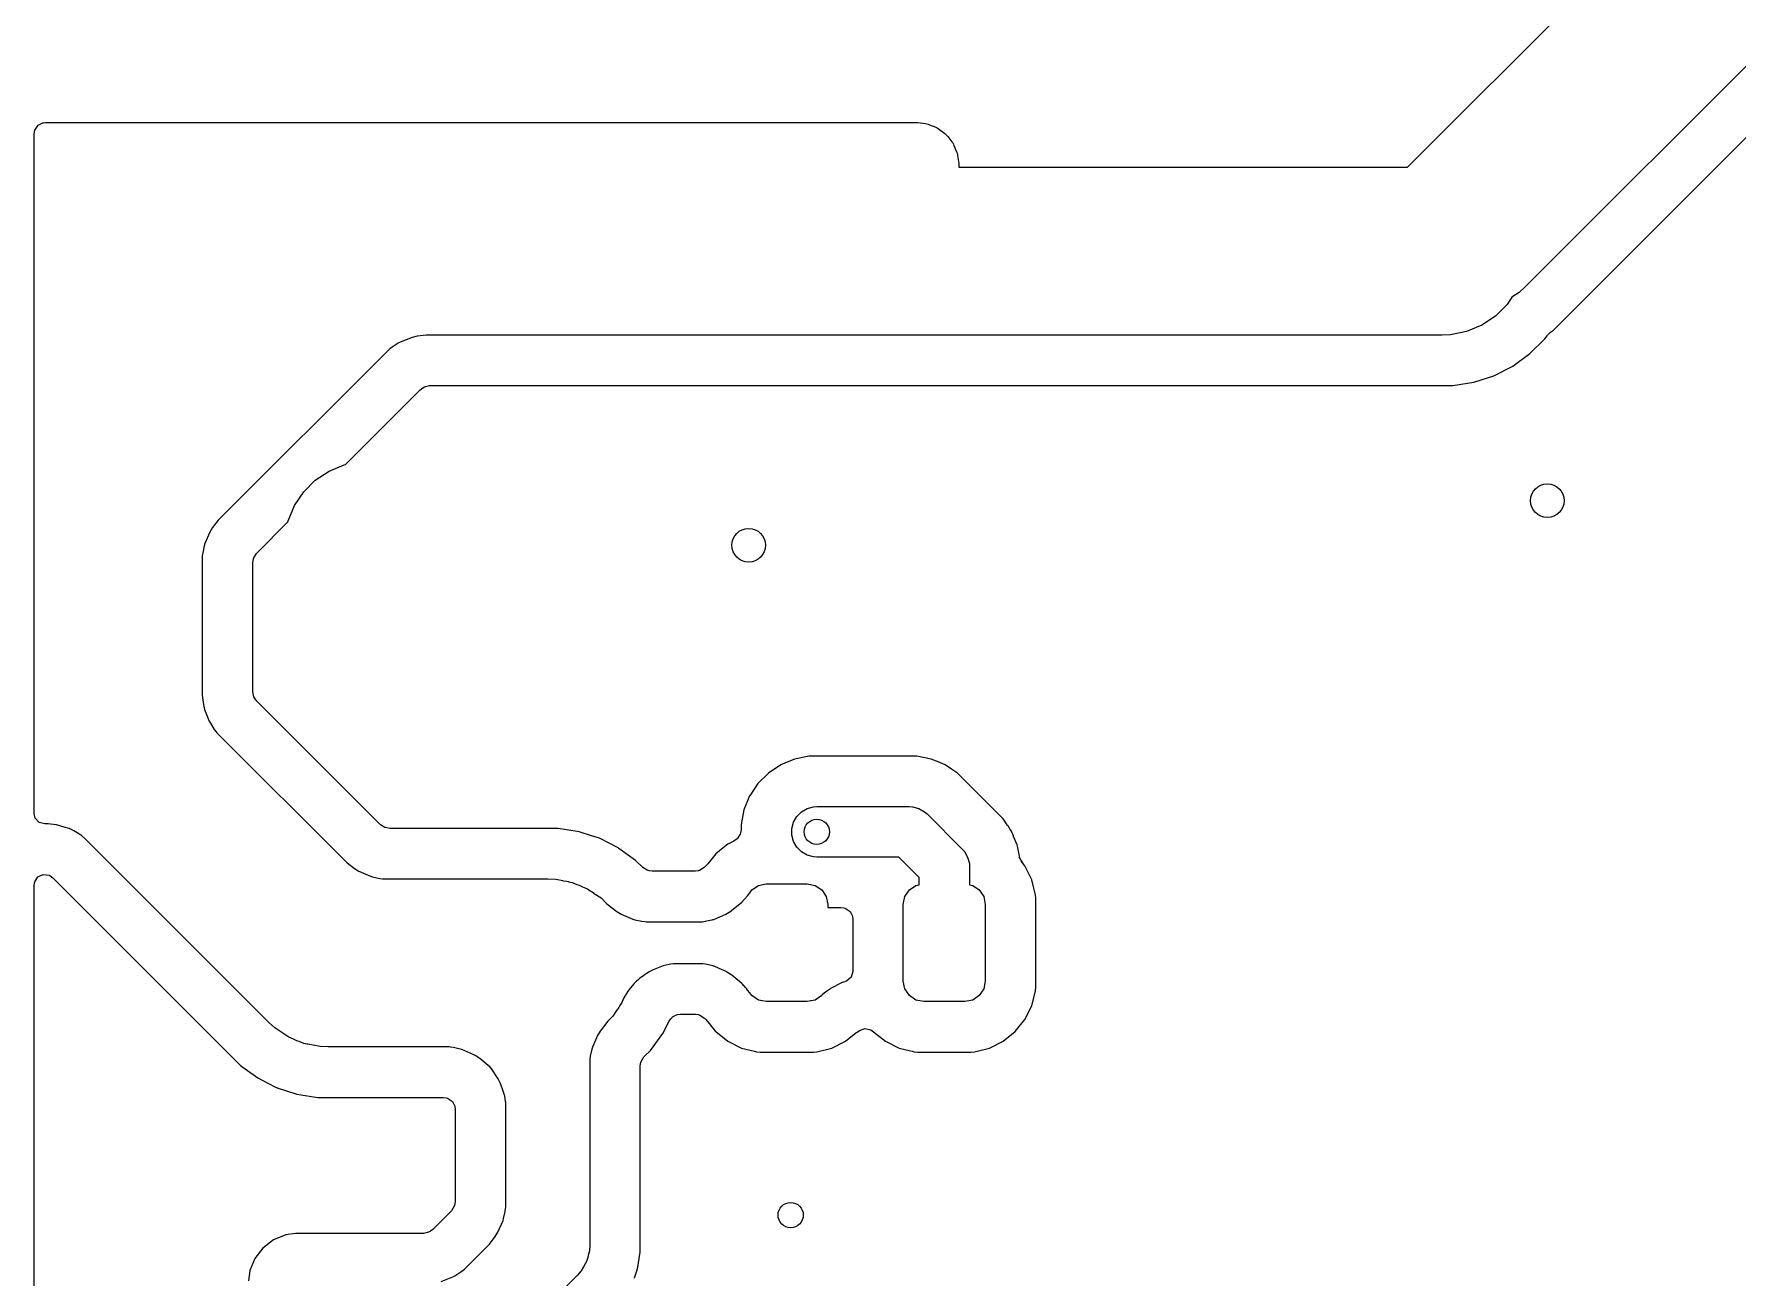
# Model space of a CAD drawing. Header units: inches. Extents: x 1.32 to 5.22, y -7.01 to -1.14.
# Drawn here: x 1.319 to 2.117, y -3.199 to -2.616 of the extents above; entities that cross this region are included whole.
import ezdxf

# ---------------------------------------------------------------- set-up
doc = ezdxf.new("R2010")
doc.units = ezdxf.units.IN
doc.header["$MEASUREMENT"] = 0
doc.layers.add('F.Cu', color=13, linetype='CONTINUOUS', true_color=0xc83434)

msp = doc.modelspace()

# ---------------------------------------------------------------- linework, layer by layer
at = {"layer": 'F.Cu', "linetype": 'CONTINUOUS'}
for p, q in [((1.96204, -2.67835), (2.16535, -2.47503)), ((2.23256, -2.51918), (2.01721, -2.73453)), ((2.03042, -2.75476), (2.16514, -2.62004)), ((1.31892, -2.66306), (1.31912, -2.66169)), ((1.31892, -2.83424), (1.31892, -2.66306)), ((1.31912, -2.66169), (1.31929, -2.6611)), ((1.31929, -2.6611), (1.32077, -2.65879)), ((1.32077, -2.65879), (1.32083, -2.65874)), ((1.32083, -2.65874), (1.32299, -2.65766)), ((1.32299, -2.65766), (1.32329, -2.65759)), ((1.32329, -2.65759), (1.32432, -2.65748)), ((1.32432, -2.65748), (1.7318, -2.65748)), ((1.7318, -2.65748), (1.73212, -2.65749)), ((1.73212, -2.65749), (1.73244, -2.65751)), ((1.73244, -2.65751), (1.73276, -2.65754)), ((1.73276, -2.65754), (1.73642, -2.65803)), ((1.73642, -2.65803), (1.73705, -2.65815)), ((1.73705, -2.65815), (1.73766, -2.65831)), ((1.73766, -2.65831), (1.73827, -2.65852)), ((1.73827, -2.65852), (1.74124, -2.65975)), ((1.74124, -2.65975), (1.74181, -2.66003)), ((1.74181, -2.66003), (1.74236, -2.66035)), ((1.74236, -2.66035), (1.74289, -2.6607)), ((1.74289, -2.6607), (1.74417, -2.66169)), ((1.74417, -2.66169), (1.74544, -2.66266)), ((1.74544, -2.66266), (1.74592, -2.66308)), ((1.74592, -2.66308), (1.74637, -2.66353)), ((1.74637, -2.66353), (1.74679, -2.66401)), ((1.74679, -2.66401), (1.74875, -2.66656)), ((1.74875, -2.66656), (1.7491, -2.66709)), ((1.7491, -2.66709), (1.74942, -2.66764)), ((1.74942, -2.66764), (1.7497, -2.66821)), ((1.7497, -2.66821), (1.75093, -2.67118)), ((1.75093, -2.67118), (1.75113, -2.67179)), ((1.75113, -2.67179), (1.7513, -2.6724)), ((1.7513, -2.6724), (1.75142, -2.67303)), ((1.75142, -2.67303), (1.75191, -2.67669)), ((1.75191, -2.67669), (1.75194, -2.67701)), ((1.75194, -2.67701), (1.75196, -2.67733)), ((1.75196, -2.67733), (1.75197, -2.67764)), ((1.75197, -2.67764), (1.75197, -2.67835)), ((1.75197, -2.67835), (1.83228, -2.67835)), ((1.83228, -2.67835), (1.96204, -2.67835)), ((2.01721, -2.73453), (2.01435, -2.73713)), ((2.00878, -2.74269), (2.00332, -2.74815)), ((2.01101, -2.73936), (2.00878, -2.74269)), ((2.01435, -2.73713), (2.01101, -2.73936)), ((1.99691, -2.75244), (1.98977, -2.75539)), ((2.00332, -2.74815), (1.99691, -2.75244)), ((1.49036, -2.7604), (1.48945, -2.7609)), ((1.49589, -2.75823), (1.49036, -2.7604)), ((1.49823, -2.75763), (1.49589, -2.75823)), ((1.50256, -2.75709), (1.49823, -2.75763)), ((1.49823, -2.75763), (1.49823, -2.75763)), ((1.73228, -2.75709), (1.50256, -2.75709)), ((1.83228, -2.75709), (1.73228, -2.75709)), ((1.97835, -2.75709), (1.83228, -2.75709)), ((1.98221, -2.7569), (1.97835, -2.75709)), ((1.98977, -2.75539), (1.98221, -2.7569)), ((2.0194, -2.76578), (2.02641, -2.75877)), ((2.02641, -2.75877), (2.02742, -2.75738)), ((2.02742, -2.75738), (2.02764, -2.75707)), ((2.02742, -2.75738), (2.02742, -2.75738)), ((2.02764, -2.75707), (2.02791, -2.7568)), ((2.02791, -2.7568), (2.02845, -2.75626)), ((2.02845, -2.75626), (2.02903, -2.75576)), ((2.02903, -2.75576), (2.02845, -2.75626)), ((2.02845, -2.75626), (2.02872, -2.75599)), ((2.02872, -2.75599), (2.02903, -2.75576)), ((2.02903, -2.75576), (2.03042, -2.75476)), ((1.48499, -2.76399), (1.40518, -2.84381)), ((1.48548, -2.76357), (1.48499, -2.76399)), ((1.48659, -2.76274), (1.48548, -2.76357)), ((1.48945, -2.7609), (1.48659, -2.76274)), ((1.48659, -2.76274), (1.48659, -2.76274)), ((1.48945, -2.7609), (1.48945, -2.7609)), ((2.01137, -2.77161), (2.0194, -2.76578)), ((1.9931, -2.77918), (2.00253, -2.77611)), ((2.00253, -2.77611), (2.01137, -2.77161)), ((1.46469, -2.81773), (1.49976, -2.78265)), ((1.49976, -2.78265), (1.50088, -2.78182)), ((1.50088, -2.78182), (1.50179, -2.78133)), ((1.50179, -2.78133), (1.50413, -2.78073)), ((1.50413, -2.78073), (1.98331, -2.78073)), ((1.98331, -2.78073), (1.9931, -2.77918)), ((1.98331, -2.78073), (1.98331, -2.78073)), ((1.45061, -2.82508), (1.45703, -2.82079)), ((1.45703, -2.82079), (1.46416, -2.81784)), ((1.46416, -2.81784), (1.46469, -2.81773)), ((1.44087, -2.83695), (1.44516, -2.83054)), ((1.44516, -2.83054), (1.45061, -2.82508)), ((1.3189, -2.83465), (1.31892, -2.83424)), ((1.3189, -2.95276), (1.3189, -2.83465)), ((1.43792, -2.84408), (1.44087, -2.83695)), ((1.4025, -2.84725), (1.40127, -2.84933)), ((1.40518, -2.84381), (1.4025, -2.84725)), ((1.423, -2.85942), (1.43781, -2.84461)), ((1.43781, -2.84461), (1.43792, -2.84408)), ((1.3986, -2.85577), (1.39788, -2.8591)), ((1.3989, -2.85478), (1.3986, -2.85577)), ((1.3986, -2.85577), (1.3986, -2.85577)), ((1.40127, -2.84933), (1.3989, -2.85478)), ((1.3989, -2.85478), (1.3989, -2.85478)), ((1.40127, -2.84933), (1.40127, -2.84933)), ((1.39768, -2.86047), (1.39764, -2.86111)), ((1.39764, -2.86111), (1.39764, -2.92579)), ((1.39788, -2.8591), (1.39768, -2.86047)), ((1.39768, -2.86047), (1.39768, -2.86047)), ((1.42128, -2.86386), (1.42148, -2.86249)), ((1.42128, -2.92422), (1.42128, -2.86386)), ((1.42148, -2.86249), (1.42177, -2.86149)), ((1.42177, -2.86149), (1.423, -2.85942)), ((1.39764, -2.92579), (1.39818, -2.93012)), ((1.42188, -2.92656), (1.42128, -2.92422)), ((1.42237, -2.92747), (1.42188, -2.92656)), ((1.42321, -2.92858), (1.42237, -2.92747)), ((1.39818, -2.93012), (1.39818, -2.93012)), ((1.39818, -2.93012), (1.39878, -2.93246)), ((1.39878, -2.93246), (1.39878, -2.93246)), ((1.39878, -2.93246), (1.40095, -2.93798)), ((1.48107, -2.98645), (1.42321, -2.92858)), ((1.40095, -2.93798), (1.40095, -2.93798)), ((1.40095, -2.93798), (1.40095, -2.93798)), ((1.40095, -2.93798), (1.40145, -2.93889)), ((1.40145, -2.93889), (1.40145, -2.93889)), ((1.40145, -2.93889), (1.40329, -2.94176)), ((1.40329, -2.94176), (1.40329, -2.94176)), ((1.40329, -2.94176), (1.40412, -2.94287)), ((1.40412, -2.94287), (1.40454, -2.94335)), ((1.40454, -2.94335), (1.46546, -3.00427)), ((1.31892, -2.95316), (1.3189, -2.95276)), ((1.31892, -2.98119), (1.31892, -2.95316)), ((1.66864, -2.95835), (1.66283, -2.96223)), ((1.67509, -2.95567), (1.66864, -2.95835)), ((1.66864, -2.95835), (1.66864, -2.95835)), ((1.66864, -2.95835), (1.66864, -2.95835)), ((1.68194, -2.95431), (1.67509, -2.95567)), ((1.67509, -2.95567), (1.67509, -2.95567)), ((1.67509, -2.95567), (1.67509, -2.95567)), ((1.68892, -2.95431), (1.68194, -2.95431)), ((1.68194, -2.95431), (1.68194, -2.95431)), ((1.68194, -2.95431), (1.68194, -2.95431)), ((1.73223, -2.95431), (1.68892, -2.95431)), ((1.73908, -2.95567), (1.73223, -2.95431)), ((1.73223, -2.95431), (1.73223, -2.95431)), ((1.73223, -2.95431), (1.73223, -2.95431)), ((1.73223, -2.95431), (1.73223, -2.95431)), ((1.74223, -2.95698), (1.73908, -2.95567)), ((1.73908, -2.95567), (1.73908, -2.95567)), ((1.73908, -2.95567), (1.73908, -2.95567)), ((1.73908, -2.95567), (1.73908, -2.95567)), ((1.73908, -2.95567), (1.73908, -2.95567)), ((1.73908, -2.95567), (1.73908, -2.95567)), ((1.74553, -2.95835), (1.74223, -2.95698)), ((1.74223, -2.95698), (1.74223, -2.95698)), ((1.74857, -2.96038), (1.74553, -2.95835)), ((1.74553, -2.95835), (1.74553, -2.95835)), ((1.6579, -2.96716), (1.65402, -2.97297)), ((1.66283, -2.96223), (1.6579, -2.96716)), ((1.6579, -2.96716), (1.6579, -2.96716)), ((1.6579, -2.96716), (1.6579, -2.96716)), ((1.66283, -2.96223), (1.66283, -2.96223)), ((1.66283, -2.96223), (1.66283, -2.96223)), ((1.75134, -2.96223), (1.74857, -2.96038)), ((1.74857, -2.96038), (1.74857, -2.96038)), ((1.77272, -2.9836), (1.75134, -2.96223)), ((1.75134, -2.96223), (1.75134, -2.96223)), ((1.65401, -2.97297), (1.65134, -2.97942)), ((1.65402, -2.97297), (1.65401, -2.97297)), ((1.65402, -2.97297), (1.65402, -2.97297)), ((1.31943, -2.98338), (1.31892, -2.98119)), ((1.32131, -2.98539), (1.31943, -2.98338)), ((1.65134, -2.97942), (1.64998, -2.98627)), ((1.65134, -2.97942), (1.65134, -2.97942)), ((1.65134, -2.97942), (1.65134, -2.97942)), ((1.67452, -2.98524), (1.67606, -2.98257)), ((1.67606, -2.98257), (1.67824, -2.98039)), ((1.67824, -2.98039), (1.68091, -2.97885)), ((1.68091, -2.97885), (1.68389, -2.97805)), ((1.68389, -2.97805), (1.68543, -2.97795)), ((1.68543, -2.97795), (1.72874, -2.97795)), ((1.72874, -2.97795), (1.73028, -2.97805)), ((1.73028, -2.97805), (1.73326, -2.97885)), ((1.73326, -2.97885), (1.73593, -2.98039)), ((1.73593, -2.98039), (1.73709, -2.98141)), ((1.73709, -2.98141), (1.75353, -2.99785)), ((1.77354, -2.98484), (1.77272, -2.9836)), ((1.77272, -2.9836), (1.77272, -2.9836)), ((1.32397, -2.98607), (1.32131, -2.98539)), ((1.32549, -2.98602), (1.32397, -2.98607)), ((1.32662, -2.98615), (1.32549, -2.98602)), ((1.32549, -2.98602), (1.32549, -2.98602)), ((1.32934, -2.98654), (1.32662, -2.98615)), ((1.333, -2.98757), (1.32934, -2.98654)), ((1.33533, -2.98822), (1.333, -2.98757)), ((1.33585, -2.98845), (1.33533, -2.98822)), ((1.33602, -2.98853), (1.33585, -2.98845)), ((1.33613, -2.98858), (1.33602, -2.98853)), ((1.33753, -2.98937), (1.33613, -2.98858)), ((1.33982, -2.99068), (1.33753, -2.98937)), ((1.34125, -2.99167), (1.33982, -2.99068)), ((1.34281, -2.99298), (1.34125, -2.99167)), ((1.34125, -2.99167), (1.34125, -2.99167)), ((1.48315, -2.98768), (1.48107, -2.98645)), ((1.48414, -2.98797), (1.48315, -2.98768)), ((1.48552, -2.98817), (1.48414, -2.98797)), ((1.56441, -2.98817), (1.48552, -2.98817)), ((1.57031, -2.9891), (1.56441, -2.98817)), ((1.56441, -2.98817), (1.56441, -2.98817)), ((1.57223, -2.98941), (1.57031, -2.9891)), ((1.5742, -2.98972), (1.57223, -2.98941)), ((1.57997, -2.9916), (1.5742, -2.98972)), ((1.58364, -2.99279), (1.57997, -2.9916)), ((1.6496, -2.99079), (1.64817, -2.99305)), ((1.64978, -2.99016), (1.6496, -2.99079)), ((1.64998, -2.98878), (1.64978, -2.99016)), ((1.64998, -2.98627), (1.64998, -2.98878)), ((1.67372, -2.98822), (1.67452, -2.98524)), ((1.67372, -2.99131), (1.67372, -2.98822)), ((1.67452, -2.99428), (1.67372, -2.99131)), ((1.77481, -2.98674), (1.77354, -2.98484)), ((1.77354, -2.98484), (1.77354, -2.98484)), ((1.775, -2.98702), (1.77481, -2.98674)), ((1.77608, -2.98863), (1.775, -2.98702)), ((1.775, -2.98702), (1.775, -2.98702)), ((1.77659, -2.98941), (1.77608, -2.98863)), ((1.77659, -2.98941), (1.77659, -2.98941)), ((1.77691, -2.99016), (1.77659, -2.98941)), ((1.77659, -2.98941), (1.77659, -2.98941)), ((1.77709, -2.9906), (1.77691, -2.99016)), ((1.7775, -2.9916), (1.77709, -2.9906)), ((1.77765, -2.99196), (1.7775, -2.9916)), ((1.77927, -2.99586), (1.77765, -2.99196)), ((1.42885, -3.07902), (1.34281, -2.99298)), ((1.58852, -2.99527), (1.58364, -2.99279)), ((1.59246, -2.99728), (1.58852, -2.99527)), ((1.59247, -2.99729), (1.59246, -2.99728)), ((1.59277, -2.9975), (1.59247, -2.99729)), ((1.59279, -2.99751), (1.59277, -2.9975)), ((1.6005, -3.00312), (1.59279, -2.99751)), ((1.63812, -3.00013), (1.63435, -3.00482)), ((1.64165, -2.99729), (1.63812, -3.00013)), ((1.63812, -3.00013), (1.63812, -3.00013)), ((1.64376, -2.9956), (1.64165, -2.99729)), ((1.64667, -2.99415), (1.64376, -2.9956)), ((1.64376, -2.9956), (1.64376, -2.9956)), ((1.64776, -2.99342), (1.64667, -2.99415)), ((1.64817, -2.99305), (1.64776, -2.99342)), ((1.67606, -2.99695), (1.67452, -2.99428)), ((1.67824, -2.99913), (1.67606, -2.99695)), ((1.68091, -3.00068), (1.67824, -2.99913)), ((1.75353, -2.99785), (1.75455, -2.99901)), ((1.75455, -2.99901), (1.75609, -3.00168)), ((1.77938, -2.99643), (1.77927, -2.99586)), ((1.78033, -3.00119), (1.77938, -2.99643)), ((1.46546, -3.00427), (1.46891, -3.00695)), ((1.46891, -3.00695), (1.46891, -3.00695)), ((1.46891, -3.00695), (1.47098, -3.00818)), ((1.47098, -3.00818), (1.47098, -3.00818)), ((1.47098, -3.00818), (1.47643, -3.01055)), ((1.60391, -3.00653), (1.6005, -3.00312)), ((1.6005, -3.00312), (1.6005, -3.00312)), ((1.60598, -3.00776), (1.60391, -3.00653)), ((1.60698, -3.00805), (1.60598, -3.00776)), ((1.60835, -3.00825), (1.60698, -3.00805)), ((1.62997, -3.00807), (1.62867, -3.00825)), ((1.63005, -3.00805), (1.62997, -3.00807)), ((1.6305, -3.00793), (1.63005, -3.00805)), ((1.63278, -3.00653), (1.6305, -3.00793)), ((1.63413, -3.00507), (1.63278, -3.00653)), ((1.63435, -3.00482), (1.63413, -3.00507)), ((1.68389, -3.00147), (1.68091, -3.00068)), ((1.68543, -3.00157), (1.68389, -3.00147)), ((1.72385, -3.00157), (1.68543, -3.00157)), ((1.73337, -3.01109), (1.72385, -3.00157)), ((1.75609, -3.00168), (1.75689, -3.00466)), ((1.75689, -3.00466), (1.75699, -3.0062)), ((1.75699, -3.0062), (1.75699, -3.01461)), ((1.78044, -3.00177), (1.78033, -3.00119)), ((1.78069, -3.0023), (1.78044, -3.00177)), ((1.78118, -3.00334), (1.78069, -3.0023)), ((1.78179, -3.00433), (1.78118, -3.00334)), ((1.78143, -3.00387), (1.78118, -3.00334)), ((1.78118, -3.00334), (1.78179, -3.00433)), ((1.78179, -3.00433), (1.78143, -3.00387)), ((1.78293, -3.00575), (1.78179, -3.00433)), ((1.78294, -3.00576), (1.78293, -3.00575)), ((1.78587, -3.01166), (1.78294, -3.00576)), ((1.31892, -3.01501), (1.31912, -3.01363)), ((1.31892, -3.8033), (1.31892, -3.01501)), ((1.31912, -3.01363), (1.31924, -3.0132)), ((1.31924, -3.0132), (1.32073, -3.01089)), ((1.32073, -3.01089), (1.32323, -3.00975)), ((1.32323, -3.00975), (1.32595, -3.01014)), ((1.32595, -3.01014), (1.32623, -3.01026)), ((1.32623, -3.01026), (1.32765, -3.01125)), ((1.32765, -3.01125), (1.41564, -3.09924)), ((1.47643, -3.01055), (1.47643, -3.01055)), ((1.47643, -3.01055), (1.47643, -3.01055)), ((1.47643, -3.01055), (1.47743, -3.01084)), ((1.47743, -3.01084), (1.48075, -3.01157)), ((1.48075, -3.01157), (1.48212, -3.01177)), ((1.48212, -3.01177), (1.48276, -3.01181)), ((1.48276, -3.01181), (1.55945, -3.01181)), ((1.55945, -3.01181), (1.56331, -3.012)), ((1.56331, -3.012), (1.56652, -3.01264)), ((1.56652, -3.01264), (1.56658, -3.01265)), ((1.56658, -3.01265), (1.56824, -3.01291)), ((1.56824, -3.01291), (1.56899, -3.01309)), ((1.56899, -3.01309), (1.5693, -3.01319)), ((1.5693, -3.01319), (1.57088, -3.01351)), ((1.57088, -3.01351), (1.57311, -3.01443)), ((1.57311, -3.01443), (1.57412, -3.01476)), ((1.57412, -3.01476), (1.57483, -3.01505)), ((1.57483, -3.01505), (1.57578, -3.01554)), ((1.57578, -3.01554), (1.57801, -3.01646)), ((1.62867, -3.00825), (1.60835, -3.00825)), ((1.65498, -3.01698), (1.65809, -3.0149)), ((1.65809, -3.0149), (1.66176, -3.01417)), ((1.66176, -3.01417), (1.68095, -3.01417)), ((1.68095, -3.01417), (1.68463, -3.0149)), ((1.68463, -3.0149), (1.68774, -3.01698)), ((1.72879, -3.01698), (1.73191, -3.0149)), ((1.73191, -3.0149), (1.73337, -3.01461)), ((1.73337, -3.01461), (1.73337, -3.01109)), ((1.75699, -3.01461), (1.75845, -3.0149)), ((1.75845, -3.0149), (1.76156, -3.01698)), ((1.78616, -3.01224), (1.78587, -3.01166)), ((1.78698, -3.01554), (1.78616, -3.01224)), ((1.7879, -3.01926), (1.78698, -3.01554)), ((1.57801, -3.01646), (1.57935, -3.01735)), ((1.57935, -3.01735), (1.57964, -3.0175)), ((1.57964, -3.0175), (1.58029, -3.0179)), ((1.58029, -3.0179), (1.5817, -3.01893)), ((1.5817, -3.01893), (1.58442, -3.02075)), ((1.58442, -3.02075), (1.5871, -3.02342)), ((1.5871, -3.02342), (1.59174, -3.02703)), ((1.64551, -3.02669), (1.65029, -3.02271)), ((1.65029, -3.02271), (1.65164, -3.02125)), ((1.65164, -3.02125), (1.65219, -3.02064)), ((1.65219, -3.02064), (1.65241, -3.02038)), ((1.65241, -3.02038), (1.65293, -3.01975)), ((1.65293, -3.01975), (1.65409, -3.01831)), ((1.65409, -3.01831), (1.65498, -3.01698)), ((1.68774, -3.01698), (1.68982, -3.0201)), ((1.68982, -3.0201), (1.69055, -3.02377)), ((1.69055, -3.02377), (1.69055, -3.02522)), ((1.72598, -3.02377), (1.72671, -3.0201)), ((1.72598, -3.05969), (1.72598, -3.02377)), ((1.72671, -3.0201), (1.72879, -3.01698)), ((1.76156, -3.01698), (1.76364, -3.0201)), ((1.76364, -3.0201), (1.76437, -3.02377)), ((1.76437, -3.02377), (1.76437, -3.05969)), ((1.78801, -3.02088), (1.7879, -3.01926)), ((1.7879, -3.01926), (1.7879, -3.01926)), ((1.78801, -3.06259), (1.78801, -3.02088)), ((1.59174, -3.02703), (1.5933, -3.02795)), ((1.5933, -3.02795), (1.59382, -3.02826)), ((1.59382, -3.02826), (1.59382, -3.02826)), ((1.59382, -3.02826), (1.59927, -3.03063)), ((1.59927, -3.03063), (1.59927, -3.03063)), ((1.59927, -3.03063), (1.59927, -3.03063)), ((1.59927, -3.03063), (1.60026, -3.03092)), ((1.60026, -3.03092), (1.60358, -3.03165)), ((1.60358, -3.03165), (1.60496, -3.03184)), ((1.60496, -3.03184), (1.6056, -3.03189)), ((1.6056, -3.03189), (1.63158, -3.03189)), ((1.63158, -3.03189), (1.63187, -3.03187)), ((1.63187, -3.03187), (1.63318, -3.03169)), ((1.63318, -3.03169), (1.63632, -3.03105)), ((1.63632, -3.03105), (1.63639, -3.03103)), ((1.63632, -3.03105), (1.63632, -3.03105)), ((1.63639, -3.03103), (1.6364, -3.03103)), ((1.6364, -3.03103), (1.63685, -3.0309)), ((1.6364, -3.03103), (1.6364, -3.03103)), ((1.6364, -3.03103), (1.6364, -3.03103)), ((1.63685, -3.0309), (1.63721, -3.0308)), ((1.63721, -3.0308), (1.6429, -3.02828)), ((1.6429, -3.02828), (1.64519, -3.02689)), ((1.64519, -3.02689), (1.64551, -3.02669)), ((1.69055, -3.02522), (1.69676, -3.02522)), ((1.69676, -3.02522), (1.69813, -3.02541)), ((1.69813, -3.02541), (1.69872, -3.02559)), ((1.69872, -3.02559), (1.70104, -3.02707)), ((1.70104, -3.02707), (1.70108, -3.02713)), ((1.70108, -3.02713), (1.70217, -3.02929)), ((1.70217, -3.02929), (1.70223, -3.02959)), ((1.70223, -3.02959), (1.70234, -3.03062)), ((1.70234, -3.03062), (1.70234, -3.05519)), ((1.60586, -3.05606), (1.60559, -3.05624)), ((1.60701, -3.05529), (1.60586, -3.05606)), ((1.60702, -3.05529), (1.60701, -3.05529)), ((1.60884, -3.05434), (1.60702, -3.05529)), ((1.60885, -3.05434), (1.60884, -3.05434)), ((1.60884, -3.05434), (1.60884, -3.05434)), ((1.60884, -3.05434), (1.60884, -3.05434)), ((1.60884, -3.05434), (1.60884, -3.05434)), ((1.61356, -3.05251), (1.60885, -3.05434)), ((1.61406, -3.05237), (1.61356, -3.05251)), ((1.61356, -3.05251), (1.61356, -3.05251)), ((1.61715, -3.05175), (1.61406, -3.05237)), ((1.61842, -3.05159), (1.61715, -3.05175)), ((1.61858, -3.05157), (1.61842, -3.05159)), ((1.63138, -3.05157), (1.61858, -3.05157)), ((1.63202, -3.05162), (1.63138, -3.05157)), ((1.6334, -3.05182), (1.63202, -3.05162)), ((1.63672, -3.05254), (1.6334, -3.05182)), ((1.63705, -3.05264), (1.63672, -3.05254)), ((1.63735, -3.05273), (1.63705, -3.05264)), ((1.63705, -3.05264), (1.63705, -3.05264)), ((1.63977, -3.0538), (1.63735, -3.05273)), ((1.63735, -3.05273), (1.63735, -3.05273)), ((1.64304, -3.05524), (1.63977, -3.0538)), ((1.64336, -3.05544), (1.64304, -3.05524)), ((1.64562, -3.05687), (1.64336, -3.05544)), ((1.70234, -3.05519), (1.70157, -3.05783)), ((1.59756, -3.06364), (1.59676, -3.06477)), ((1.59971, -3.061), (1.59756, -3.06364)), ((1.60018, -3.06051), (1.59971, -3.061)), ((1.60108, -3.05978), (1.60018, -3.06051)), ((1.60165, -3.05924), (1.60108, -3.05978)), ((1.60236, -3.05843), (1.60165, -3.05924)), ((1.60439, -3.05706), (1.60236, -3.05843)), ((1.60236, -3.05843), (1.60236, -3.05843)), ((1.60474, -3.0568), (1.60439, -3.05706)), ((1.605, -3.05659), (1.60474, -3.0568)), ((1.60549, -3.05629), (1.605, -3.05659)), ((1.605, -3.05659), (1.605, -3.05659)), ((1.60559, -3.05624), (1.60549, -3.05629)), ((1.65041, -3.06085), (1.64562, -3.05687)), ((1.65066, -3.06113), (1.65041, -3.06085)), ((1.65105, -3.06156), (1.65066, -3.06113)), ((1.65112, -3.06164), (1.65105, -3.06156)), ((1.65208, -3.06271), (1.65112, -3.06164)), ((1.65233, -3.063), (1.65208, -3.06271)), ((1.65249, -3.06319), (1.65233, -3.063)), ((1.65266, -3.06338), (1.65249, -3.06319)), ((1.65266, -3.06339), (1.65266, -3.06338)), ((1.65306, -3.06387), (1.65266, -3.06339)), ((1.65409, -3.06515), (1.65306, -3.06387)), ((1.69134, -3.0636), (1.69042, -3.06424)), ((1.69186, -3.06323), (1.69134, -3.06359)), ((1.69134, -3.06359), (1.69134, -3.0636)), ((1.69738, -3.06037), (1.69186, -3.06323)), ((1.69186, -3.06323), (1.69186, -3.06323)), ((1.69792, -3.06018), (1.69738, -3.06037)), ((1.69738, -3.06037), (1.69738, -3.06037)), ((1.69901, -3.05982), (1.69792, -3.06018)), ((1.69949, -3.05963), (1.69901, -3.05982)), ((1.70157, -3.05783), (1.69949, -3.05963)), ((1.72671, -3.06337), (1.72598, -3.05969)), ((1.72879, -3.06648), (1.72671, -3.06337)), ((1.76364, -3.06337), (1.76156, -3.06648)), ((1.76437, -3.05969), (1.76364, -3.06337)), ((1.7879, -3.06421), (1.78801, -3.06259)), ((1.59273, -3.07202), (1.5917, -3.07343)), ((1.59313, -3.07137), (1.59273, -3.07202)), ((1.59328, -3.07108), (1.59313, -3.07137)), ((1.59417, -3.06974), (1.59328, -3.07108)), ((1.59506, -3.0676), (1.59417, -3.06974)), ((1.59676, -3.06477), (1.59506, -3.0676)), ((1.65498, -3.06648), (1.65409, -3.06515)), ((1.65809, -3.06856), (1.65498, -3.06648)), ((1.65997, -3.06893), (1.65809, -3.06856)), ((1.66003, -3.06895), (1.65997, -3.06893)), ((1.66007, -3.06896), (1.66003, -3.06895)), ((1.66176, -3.06929), (1.66007, -3.06896)), ((1.68095, -3.06929), (1.66176, -3.06929)), ((1.68264, -3.06896), (1.68095, -3.06929)), ((1.68269, -3.06895), (1.68264, -3.06896)), ((1.68275, -3.06893), (1.68269, -3.06895)), ((1.68463, -3.06856), (1.68275, -3.06893)), ((1.68774, -3.06648), (1.68463, -3.06856)), ((1.688, -3.06609), (1.68774, -3.06648)), ((1.68884, -3.06541), (1.688, -3.06609)), ((1.68949, -3.06491), (1.68884, -3.06541)), ((1.68976, -3.06471), (1.68949, -3.06491)), ((1.69042, -3.06424), (1.68976, -3.06471)), ((1.73191, -3.06856), (1.72879, -3.06648)), ((1.73558, -3.06929), (1.73191, -3.06856)), ((1.75477, -3.06929), (1.73558, -3.06929)), ((1.75845, -3.06856), (1.75477, -3.06929)), ((1.76156, -3.06648), (1.75845, -3.06856)), ((1.78294, -3.0777), (1.78616, -3.07122)), ((1.78616, -3.07122), (1.7879, -3.06421)), ((1.43172, -3.08161), (1.42885, -3.07902)), ((1.5876, -3.07843), (1.584, -3.08308)), ((1.58988, -3.07616), (1.5876, -3.07843)), ((1.5917, -3.07343), (1.58988, -3.07616)), ((1.61334, -3.08421), (1.61625, -3.07851)), ((1.61625, -3.07851), (1.61705, -3.07737)), ((1.61705, -3.07737), (1.61751, -3.07688)), ((1.61751, -3.07688), (1.61778, -3.07673)), ((1.61778, -3.07673), (1.61795, -3.07647)), ((1.61795, -3.07647), (1.61978, -3.07552)), ((1.61978, -3.07552), (1.62029, -3.07539)), ((1.62029, -3.07539), (1.62156, -3.07522)), ((1.62156, -3.07522), (1.62863, -3.07522)), ((1.62863, -3.07522), (1.63, -3.07541)), ((1.63, -3.07541), (1.63032, -3.07551)), ((1.63032, -3.07551), (1.63063, -3.0756)), ((1.63063, -3.0756), (1.6329, -3.07703)), ((1.6329, -3.07703), (1.63335, -3.07754)), ((1.63335, -3.07754), (1.63431, -3.07861)), ((1.63431, -3.07861), (1.63448, -3.0788)), ((1.63448, -3.0788), (1.63803, -3.08323)), ((1.77842, -3.08334), (1.78294, -3.0777)), ((1.43444, -3.08343), (1.43172, -3.08161)), ((1.43585, -3.08446), (1.43444, -3.08343)), ((1.4365, -3.08486), (1.43585, -3.08446)), ((1.43679, -3.08501), (1.4365, -3.08486)), ((1.43813, -3.0859), (1.43679, -3.08501)), ((1.44036, -3.08683), (1.43813, -3.0859)), ((1.44131, -3.08731), (1.44036, -3.08683)), ((1.44202, -3.0876), (1.44131, -3.08731)), ((1.44304, -3.08793), (1.44202, -3.0876)), ((1.44526, -3.08886), (1.44304, -3.08793)), ((1.58276, -3.08516), (1.58039, -3.09061)), ((1.584, -3.08308), (1.58276, -3.08516)), ((1.584, -3.08308), (1.584, -3.08308)), ((1.60751, -3.09223), (1.61334, -3.08421)), ((1.63803, -3.08323), (1.63803, -3.08323)), ((1.63803, -3.08323), (1.63803, -3.08323)), ((1.63803, -3.08323), (1.63812, -3.08334)), ((1.63812, -3.08334), (1.63812, -3.08334)), ((1.63812, -3.08334), (1.63812, -3.08334)), ((1.63812, -3.08334), (1.64376, -3.08787)), ((1.64376, -3.08787), (1.65023, -3.09108)), ((1.69248, -3.09108), (1.69896, -3.08787)), ((1.69896, -3.08787), (1.70378, -3.08399)), ((1.70378, -3.08399), (1.70404, -3.08379)), ((1.70404, -3.08379), (1.70486, -3.08323)), ((1.70486, -3.08323), (1.70549, -3.08279)), ((1.70486, -3.08323), (1.70486, -3.08323)), ((1.70549, -3.08279), (1.70809, -3.08192)), ((1.70809, -3.08192), (1.71076, -3.08259)), ((1.71076, -3.08259), (1.71076, -3.08259)), ((1.71076, -3.08259), (1.71142, -3.08298)), ((1.71142, -3.08298), (1.71199, -3.08338)), ((1.71199, -3.08338), (1.71757, -3.08787)), ((1.71757, -3.08787), (1.72405, -3.09108)), ((1.7663, -3.09108), (1.77278, -3.08787)), ((1.77278, -3.08787), (1.77842, -3.08334)), ((1.44684, -3.08917), (1.44526, -3.08886)), ((1.44715, -3.08927), (1.44684, -3.08917)), ((1.4479, -3.08945), (1.44715, -3.08927)), ((1.44962, -3.08972), (1.4479, -3.08945)), ((1.45283, -3.09036), (1.44962, -3.08972)), ((1.45669, -3.09055), (1.45283, -3.09036)), ((1.51329, -3.09055), (1.45669, -3.09055)), ((1.51393, -3.0906), (1.51329, -3.09055)), ((1.51531, -3.09079), (1.51393, -3.0906)), ((1.51787, -3.09135), (1.51531, -3.09079)), ((1.51863, -3.09152), (1.51787, -3.09135)), ((1.51922, -3.09169), (1.51863, -3.09152)), ((1.51863, -3.09152), (1.51863, -3.09152)), ((1.51863, -3.09152), (1.51863, -3.09152)), ((1.51863, -3.09152), (1.51863, -3.09152)), ((1.52491, -3.09421), (1.51922, -3.09169)), ((1.51922, -3.09169), (1.51922, -3.09169)), ((1.52515, -3.09436), (1.52491, -3.09421)), ((1.52491, -3.09421), (1.52491, -3.09421)), ((1.52491, -3.09421), (1.52491, -3.09421)), ((1.52539, -3.09451), (1.52515, -3.09436)), ((1.5277, -3.09599), (1.52539, -3.09451)), ((1.57938, -3.09492), (1.57918, -3.0963)), ((1.5801, -3.0916), (1.57938, -3.09492)), ((1.58039, -3.09061), (1.5801, -3.0916)), ((1.5801, -3.0916), (1.5801, -3.0916)), ((1.58039, -3.09061), (1.58039, -3.09061)), ((1.60327, -3.09732), (1.6045, -3.09524)), ((1.6045, -3.09524), (1.60751, -3.09223)), ((1.65023, -3.09108), (1.65487, -3.09223)), ((1.65487, -3.09223), (1.65487, -3.09223)), ((1.65487, -3.09223), (1.65487, -3.09223)), ((1.65487, -3.09223), (1.65627, -3.09258)), ((1.65627, -3.09258), (1.65724, -3.09282)), ((1.65724, -3.09282), (1.65725, -3.09282)), ((1.65725, -3.09282), (1.65725, -3.09282)), ((1.65725, -3.09282), (1.65725, -3.09282)), ((1.65725, -3.09282), (1.65726, -3.09283)), ((1.65726, -3.09283), (1.65729, -3.09283)), ((1.65729, -3.09283), (1.65741, -3.09283)), ((1.65741, -3.09283), (1.65887, -3.09293)), ((1.65887, -3.09293), (1.65887, -3.09293)), ((1.65887, -3.09293), (1.68384, -3.09293)), ((1.68384, -3.09293), (1.68547, -3.09282)), ((1.68384, -3.09293), (1.68384, -3.09293)), ((1.68547, -3.09282), (1.69248, -3.09108)), ((1.72405, -3.09108), (1.72868, -3.09223)), ((1.72868, -3.09223), (1.72868, -3.09223)), ((1.72868, -3.09223), (1.72869, -3.09223)), ((1.72869, -3.09223), (1.73009, -3.09258)), ((1.73009, -3.09258), (1.73106, -3.09282)), ((1.73106, -3.09282), (1.73107, -3.09282)), ((1.73107, -3.09282), (1.73107, -3.09282)), ((1.73107, -3.09282), (1.73107, -3.09282)), ((1.73107, -3.09282), (1.73108, -3.09283)), ((1.73108, -3.09283), (1.73111, -3.09283)), ((1.73111, -3.09283), (1.73123, -3.09283)), ((1.73123, -3.09283), (1.73269, -3.09293)), ((1.73269, -3.09293), (1.73269, -3.09293)), ((1.73269, -3.09293), (1.75766, -3.09293)), ((1.75766, -3.09293), (1.75929, -3.09282)), ((1.75766, -3.09293), (1.75766, -3.09293)), ((1.75929, -3.09282), (1.7663, -3.09108)), ((1.41564, -3.09924), (1.41564, -3.09924)), ((1.41564, -3.09924), (1.41564, -3.09924)), ((1.41564, -3.09924), (1.41781, -3.10082)), ((1.41781, -3.10082), (1.41781, -3.10082)), ((1.41781, -3.10082), (1.42367, -3.10507)), ((1.53245, -3.10001), (1.5277, -3.09599)), ((1.5277, -3.09599), (1.5277, -3.09599)), ((1.53283, -3.10043), (1.53245, -3.10001)), ((1.53245, -3.10001), (1.53245, -3.10001)), ((1.53287, -3.10049), (1.53283, -3.10043)), ((1.53283, -3.10043), (1.53283, -3.10043)), ((1.53288, -3.10049), (1.53287, -3.10049)), ((1.53618, -3.10543), (1.53288, -3.10049)), ((1.57918, -3.0963), (1.57913, -3.09694)), ((1.57913, -3.09694), (1.57913, -3.18346)), ((1.57918, -3.0963), (1.57918, -3.0963)), ((1.60278, -3.09969), (1.60297, -3.09832)), ((1.60278, -3.18687), (1.60278, -3.09969)), ((1.60297, -3.09832), (1.60327, -3.09732)), ((1.42367, -3.10507), (1.42812, -3.10734)), ((1.42812, -3.10734), (1.43225, -3.10945)), ((1.43225, -3.10945), (1.43231, -3.10948)), ((1.43231, -3.10948), (1.43246, -3.10955)), ((1.43246, -3.10955), (1.43254, -3.10959)), ((1.43254, -3.10959), (1.43269, -3.10964)), ((1.43269, -3.10964), (1.44154, -3.11251)), ((1.53726, -3.10759), (1.53618, -3.10543)), ((1.53871, -3.1117), (1.53726, -3.10759)), ((1.53924, -3.11319), (1.53871, -3.1117)), ((1.44154, -3.11251), (1.44194, -3.11264)), ((1.44194, -3.11264), (1.45173, -3.11419)), ((1.45173, -3.11419), (1.46165, -3.11419)), ((1.46165, -3.11419), (1.51054, -3.11419)), ((1.51054, -3.11419), (1.51191, -3.11439)), ((1.51191, -3.11439), (1.5125, -3.11456)), ((1.5125, -3.11456), (1.51482, -3.11605)), ((1.51482, -3.11605), (1.51486, -3.1161)), ((1.51486, -3.1161), (1.51595, -3.11826)), ((1.51595, -3.11826), (1.51601, -3.11856)), ((1.51601, -3.11856), (1.51612, -3.1196)), ((1.51612, -3.1196), (1.51612, -3.16279)), ((1.5393, -3.11349), (1.53924, -3.11319)), ((1.53971, -3.11601), (1.5393, -3.11349)), ((1.53976, -3.11649), (1.53971, -3.11601)), ((1.53976, -3.16555), (1.53976, -3.11649)), ((1.5144, -3.16724), (1.50563, -3.17601)), ((1.51563, -3.16516), (1.5144, -3.16724)), ((1.51592, -3.16417), (1.51563, -3.16516)), ((1.51612, -3.16279), (1.51592, -3.16417)), ((1.5388, -3.17089), (1.53952, -3.16756)), ((1.53952, -3.16756), (1.53972, -3.16619)), ((1.53972, -3.16619), (1.53976, -3.16555)), ((1.53613, -3.17733), (1.53851, -3.17188)), ((1.53851, -3.17188), (1.5388, -3.17089)), ((1.43099, -3.18092), (1.42605, -3.18471)), ((1.43674, -3.17854), (1.43099, -3.18092)), ((1.44136, -3.17793), (1.43674, -3.17854)), ((1.43674, -3.17854), (1.43674, -3.17854)), ((1.43674, -3.17854), (1.43674, -3.17854)), ((1.50127, -3.17793), (1.44136, -3.17793)), ((1.50361, -3.17734), (1.50127, -3.17793)), ((1.50452, -3.17684), (1.50361, -3.17734)), ((1.50563, -3.17601), (1.50452, -3.17684)), ((1.5204, -3.19467), (1.53223, -3.18285)), ((1.53223, -3.18285), (1.5349, -3.1794)), ((1.5349, -3.1794), (1.53613, -3.17733)), ((1.57913, -3.18346), (1.57897, -3.18603)), ((1.42226, -3.18965), (1.41995, -3.19524)), ((1.42605, -3.18471), (1.42226, -3.18965)), ((1.57764, -3.191), (1.57633, -3.19325)), ((1.57802, -3.18957), (1.57764, -3.191)), ((1.57831, -3.18848), (1.57802, -3.18957)), ((1.57834, -3.18839), (1.57831, -3.18848)), ((1.57838, -3.18821), (1.57834, -3.18839)), ((1.57897, -3.18603), (1.57838, -3.18821)), ((1.57897, -3.18603), (1.57897, -3.18603)), ((1.60171, -3.19361), (1.60234, -3.18965)), ((1.60234, -3.18965), (1.6025, -3.18861)), ((1.6025, -3.18861), (1.60278, -3.18687)), ((1.6025, -3.18861), (1.6025, -3.18861)), ((1.41988, -3.1954), (1.41927, -3.20002)), ((1.41989, -3.19536), (1.41988, -3.1954)), ((1.41995, -3.19524), (1.41989, -3.19536)), ((1.50951, -3.20043), (1.51504, -3.19826)), ((1.51504, -3.19826), (1.51595, -3.19776)), ((1.51595, -3.19776), (1.51881, -3.19592)), ((1.51881, -3.19592), (1.51992, -3.19509)), ((1.51992, -3.19509), (1.5204, -3.19467)), ((1.57337, -3.19738), (1.52919, -3.24156)), ((1.57507, -3.19545), (1.57337, -3.19738)), ((1.57619, -3.1935), (1.57507, -3.19545)), ((1.57507, -3.19545), (1.57507, -3.19545)), ((1.57629, -3.19334), (1.57619, -3.1935)), ((1.57633, -3.19325), (1.57629, -3.19334)), ((1.60002, -3.1988), (1.60007, -3.19866)), ((1.60007, -3.19866), (1.60113, -3.1954)), ((1.60113, -3.1954), (1.60171, -3.19361))]:
    msp.add_line(p, q, dxfattribs=at)
at = {"layer": 'F.Cu'}
for centre, radius in [((2.02756, -2.83465), 0.00787), ((1.65354, -2.85551), 0.00787), ((1.68543, -2.98976), 0.00591), ((1.67323, -3.16929), 0.00591)]:
    msp.add_circle(centre, radius, dxfattribs=at)

doc.saveas('drawing.dxf')
